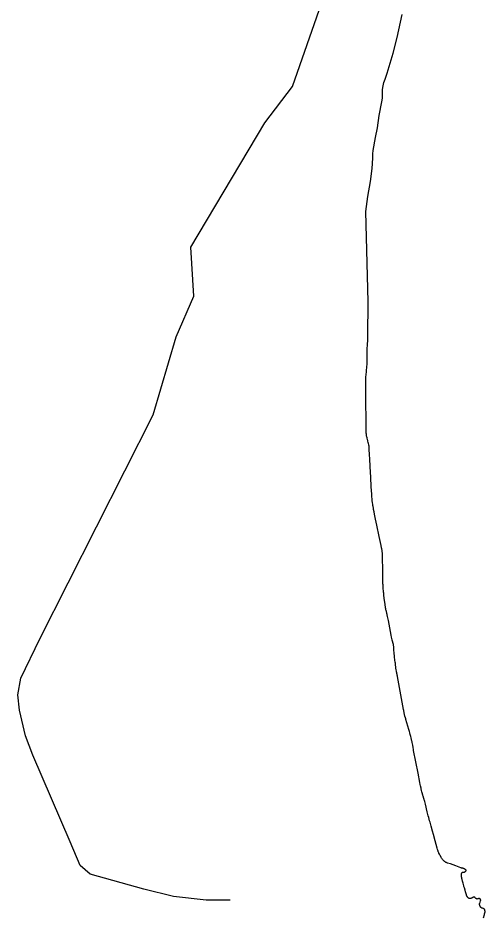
# Model space of a CAD drawing. Header units: millimetres. Extents: x 642261 to 742091, y 6812581 to 6930561.
# Drawn here: x 731929 to 733173, y 6899275 to 6901667 of the extents above; entities that cross this region are included whole.
import ezdxf

# ---------------------------------------------------------------- set-up
doc = ezdxf.new("R2010")
doc.units = ezdxf.units.MM
for name, color, linetype in [('LimiteAreaMunicipio', 10, 'Continuous'), ('LimiteRegional', 10, 'Continuous'), ('SegmentoLogradouro', 10, 'Continuous')]:
    doc.layers.add(name, color=color, linetype=linetype)

# ---------------------------------------------------------------- blocks, each defined once
blk = doc.blocks.new('compartilhadora_AUTOCAD_OD_1_FMEBLOCK2')
at = {"layer": 'LimiteAreaMunicipio', "color": 7, "linetype": 'Continuous'}
blk.add_lwpolyline([(3293.40015, 2183.0766), (3295.68115, 2191.6326), (3296.11415, 2193.3037), (3296.94315, 2196.6547), (3297.05915, 2197.2226), (3297.11615, 2197.6057), (3297.18415, 2198.3777), (3297.19715, 2198.7666), (3297.18915, 2199.5476), (3297.14215, 2200.3296), (3296.96815, 2201.8826), (3296.83515, 2202.6376), (3296.74415, 2203.0077), (3296.57815, 2203.5536), (3296.37215, 2204.0907), (3296.25415, 2204.3566), (3295.98515, 2204.8806), (3295.83415, 2205.1407), (3295.58515, 2205.5257), (3295.42515, 2205.7487), (3295.08615, 2206.1526), (3294.71815, 2206.5097), (3294.45415, 2206.7257), (3293.87715, 2207.1206), (3293.53015, 2207.3236), (3292.82815, 2207.6856), (3292.11515, 2208.0007), (3290.66615, 2208.5507), (3290.45715, 2208.6086), (3290.02415, 2208.6536), (3289.43415, 2208.6756), (3289.14215, 2208.7177), (3288.85615, 2208.8087), (3288.71715, 2208.8786), (3288.36415, 2209.0926), (3287.69015, 2209.5536), (3287.05915, 2210.0536), (3286.66315, 2210.4077), (3286.40915, 2210.6526), (3285.92715, 2211.1626), (3285.42515, 2211.7656), (3285.11415, 2212.1837), (3284.54715, 2213.0546), (3284.29115, 2213.5046), (3283.83315, 2214.4326), (3283.44715, 2215.3906), (3283.22915, 2216.0427), (3283.10115, 2216.4817), (3282.88715, 2217.3695), (3282.75115, 2218.1947), (3282.71015, 2218.6137), (3282.68615, 2219.2447), (3282.71015, 2219.8736), (3282.74115, 2220.1858), (3282.84315, 2220.8017), (3282.91515, 2221.1046), (3283.05015, 2221.5496), (3284.25615, 2225.0416), (3285.42315, 2228.4226), (3285.56315, 2228.9196), (3285.61115, 2229.1727), (3285.65415, 2229.5577), (3285.65215, 2230.1417), (3285.56715, 2230.7296), (3285.49115, 2231.0227), (3285.27315, 2231.6047), (3285.12915, 2231.8916), (3284.86915, 2232.3147), (3284.62015, 2232.6477), (3284.44415, 2232.8497), (3284.07415, 2233.2077), (3283.87915, 2233.3647), (3283.47015, 2233.6346), (3283.03815, 2233.8477), (3282.73815, 2233.9586), (3282.53315, 2234.0196), (3282.11215, 2234.1116), (3281.79615, 2234.1537), (3281.15615, 2234.1826), (3280.51215, 2234.1496), (3280.08715, 2234.1027), (3279.25715, 2233.9677), (3278.95415, 2233.8966), (3278.35115, 2233.6936), (3277.54815, 2233.3796), (3277.14615, 2233.2426), (3276.74415, 2233.1437), (3276.54315, 2233.1126), (3276.19715, 2233.0915), (3275.96425, 2233.0976), (3275.49815, 2233.1536), (3275.26415, 2233.2016), (3274.79515, 2233.3337), (3274.32715, 2233.5056), (3274.01615, 2233.6406), (3273.39915, 2233.9437), (3273.22315, 2234.0447), (3272.90315, 2234.2746), (3272.61915, 2234.5346), (3272.44715, 2234.7236), (3272.13315, 2235.1267), (3271.71115, 2235.7706), (3271.14715, 2236.6266), (3270.82915, 2237.0206), (3270.46315, 2237.3727), (3270.25815, 2237.5277), (3269.91515, 2237.7307), (3269.26515, 2238.0166), (3268.93515, 2238.1236), (3268.44015, 2238.2256), (3268.11215, 2238.2476), (3267.94915, 2238.2417), (3267.70615, 2238.2126), (3266.72215, 2237.9937), (3266.06715, 2237.8026), (3265.63215, 2237.6568), (3264.76715, 2237.3237), (3264.31615, 2237.1237), (3263.44615, 2236.6897), (3261.75015, 2235.7805), (3260.87615, 2235.3646), (3259.93515, 2234.9967), (3259.45015, 2234.8377), (3258.91815, 2234.6936), (3258.71215, 2234.6376), (3257.96715, 2234.4877), (3257.59515, 2234.4336), (3256.85415, 2234.3736), (3256.48715, 2234.3677), (3255.94615, 2234.3936), (3255.43015, 2234.4676), (3255.09115, 2234.5476), (3254.86715, 2234.6146), (3254.42415, 2234.7788), (3254.09815, 2234.9277), (3253.46215, 2235.2876), (3252.85315, 2235.7267), (3252.46415, 2236.0586), (3252.21315, 2236.2967), (3251.73215, 2236.8096), (3251.07215, 2237.6126), (3250.66815, 2238.1486), (3250.41515, 2238.5077), (3249.94215, 2239.2297), (3249.61615, 2239.7756), (3249.02915, 2240.8827), (3248.51515, 2242.0137), (3248.20815, 2242.7856), (3248.01515, 2243.3086), (3247.65515, 2244.3776), (3245.13915, 2252.3926), (3243.91615, 2256.3966), (3242.13815, 2262.4087), (3240.99715, 2266.4246), (3240.44115, 2268.4357), (3239.62815, 2271.4586), (3238.58515, 2275.5026), (3238.08215, 2277.5307), (3237.35315, 2280.5806), (3236.31915, 2285.1807), (3235.82715, 2287.6096), (3235.53015, 2289.2316), (3234.98015, 2292.4827), (3234.86615, 2293.2326), (3234.68815, 2294.7416), (3234.57515, 2296.2576), (3234.53515, 2297.2686), (3234.52315, 2297.9426), (3234.53615, 2299.2867), (3234.57015, 2299.7587), (3234.61515, 2300.0677), (3234.75615, 2300.6757), (3234.85015, 2300.9757), (3235.08615, 2301.5656), (3235.38015, 2302.1476), (3235.60615, 2302.5327), (3236.12415, 2303.2956), (3236.29815, 2303.5186), (3236.66915, 2303.9087), (3237.07215, 2304.2327), (3237.35915, 2304.4176), (3237.55915, 2304.5286), (3237.98115, 2304.7247), (3238.14315, 2304.7856), (3238.47515, 2304.8756), (3238.81315, 2304.9277), (3239.04115, 2304.9446), (3239.50315, 2304.9466), (3240.20615, 2304.9006), (3241.14115, 2304.8326), (3241.60215, 2304.8336), (3242.05415, 2304.8806), (3242.27615, 2304.9256), (3242.60215, 2305.0286), (3242.97615, 2305.1827), (3243.68615, 2305.5396), (3244.36215, 2305.9596), (3244.80015, 2306.2766), (3245.08915, 2306.5036), (3245.66715, 2306.9986), (3246.17815, 2307.4766), (3246.43915, 2307.7426), (3246.80215, 2308.1606), (3247.09315, 2308.5816), (3247.19715, 2308.7866), (3247.29015, 2309.1122), (3247.28215, 2309.3516), (3247.19015, 2309.5526), (3246.95315, 2309.8316), (3246.49315, 2310.3037), (3245.98215, 2310.7605), (3245.61615, 2311.0566), (3244.83115, 2311.6258), (3244.20115, 2312.0316), (3243.76515, 2312.2936), (3242.85915, 2312.7907), (3242.39315, 2313.0267), (3241.44215, 2313.4707), (3240.47615, 2313.8786), (3239.83015, 2314.1287), (3238.55015, 2314.5746), (3238.03515, 2314.7276), (3237.90015, 2314.7677), (3236.58815, 2315.0797), (3234.83915, 2315.4486), (3233.97715, 2315.6636), (3233.12815, 2315.9256), (3232.71115, 2316.0826), (3219.13915, 2321.5114), (3205.09315, 2327.1296), (3197.49515, 2328.7706), (3197.30545, 2328.8178), (3196.98915, 2328.8967), (3196.65715, 2328.9967), (3196.00415, 2329.2317), (3195.04715, 2329.6515), (3194.41915, 2329.9636), (3193.17415, 2330.6247), (3191.77415, 2331.4207), (3191.09615, 2331.8436), (3190.10015, 2332.5096), (3189.61115, 2332.8587), (3188.64615, 2333.5917), (3187.35715, 2334.6516), (3186.73915, 2335.2037), (3185.85715, 2336.0726), (3185.30415, 2336.6866), (3185.04015, 2337.0056), (3184.66015, 2337.4996), (3184.16415, 2338.1897), (3183.20315, 2339.5806), (3182.28115, 2340.9907), (3181.68315, 2341.9406), (3180.51815, 2343.8646), (3178.29715, 2347.6686), (3177.21215, 2349.5836), (3175.62715, 2352.4866), (3174.46315, 2354.7197), (3173.90615, 2355.8466), (3173.12415, 2357.5616), (3172.65315, 2358.7237), (3172.43415, 2359.3117), (3172.13215, 2360.2046), (3171.32615, 2362.8245), (3170.81315, 2364.5776), (3169.82715, 2368.0936), (3164.51715, 2387.6267), (3159.81615, 2404.9937), (3157.44915, 2413.6726), (3153.85415, 2426.6786), (3150.82915, 2437.2736), (3149.71915, 2441.3576), (3147.55025, 2449.5397), (3146.21215, 2454.6516), (3143.59315, 2464.8916), (3138.41315, 2485.3856), (3136.65115, 2492.2067), (3135.75515, 2495.6136), (3135.31615, 2497.2026), (3135.00615, 2498.2567), (3134.35715, 2500.3565), (3132.33615, 2506.6356), (3131.69915, 2508.7397), (3131.39715, 2509.7966), (3129.93815, 2515.1426), (3129.23415, 2517.8216), (3128.22015, 2521.8506), (3127.26815, 2525.8946), (3126.81915, 2527.9236), (3125.42115, 2534.4796), (3124.74115, 2537.7606), (3123.75615, 2542.6907), (3118.90515, 2567.6287), (3107.14215, 2628.4547), (3106.67115, 2630.9476), (3105.77315, 2635.9406), (3104.59815, 2642.6035), (3103.98815, 2645.9306), (3103.34615, 2649.2527), (3103.00815, 2650.9116), (3102.53115, 2653.1566), (3101.52715, 2657.6346), (3100.46115, 2662.0966), (3099.72015, 2665.0636), (3098.17215, 2670.9827), (3096.96515, 2675.4097), (3096.14115, 2678.3556), (3094.45915, 2684.2406), (3089.29315, 2701.8615), (3086.75215, 2710.6815), (3086.32115, 2712.1356), (3085.38215, 2715.0226), (3084.53015, 2717.5847), (3084.12115, 2718.8696), (3083.55215, 2720.8087), (3083.21715, 2722.1116), (3083.06615, 2722.7667), (3082.86215, 2723.7556), (3082.02915, 2728.2827), (3080.95815, 2734.3226), (3080.41615, 2737.3426), (3069.80825, 2795.6226), (3064.48115, 2824.7586), (3064.21615, 2826.1136), (3063.61415, 2828.8057), (3063.18515, 2830.5956), (3062.61515, 2832.9826), (3062.34315, 2834.1796), (3061.96915, 2835.9827), (3061.80115, 2836.8876), (3061.43715, 2838.9986), (3060.74815, 2843.2236), (3060.10615, 2847.4546), (3059.70215, 2850.2776), (3058.94515, 2855.9307), (3058.41615, 2860.1746), (3058.08015, 2863.0056), (3057.43715, 2868.6716), (3056.52815, 2877.1777), (3055.35715, 2888.5217), (3054.76215, 2894.1917), (3054.62115, 2895.7147), (3054.54715, 2896.7317), (3054.43025, 2898.7696), (3054.21715, 2902.8466), (3054.06415, 2904.8796), (3053.84015, 2906.9067), (3053.69415, 2907.9166), (3053.39715, 2909.5546), (3053.16415, 2910.6396), (3052.63515, 2912.7947), (3050.85615, 2919.2157), (3050.31615, 2921.3666), (3050.07515, 2922.4486), (3048.54915, 2929.8546), (3047.56115, 2934.7998), (3045.63415, 2944.7026), (3041.84415, 2964.5287), (3039.90315, 2974.4306), (3038.56515, 2981.0217), (3037.87915, 2984.3127), (3036.82515, 2989.2436), (3036.46015, 2990.8287), (3036.20015, 2991.8817), (3035.64815, 2993.9797), (3034.50015, 2998.1667), (3033.94915, 3000.2676), (3033.44215, 3002.3787), (3033.21215, 3003.4406), (3032.91315, 3004.9376), (3032.37115, 3007.9387), (3031.89215, 3010.9496), (3031.60115, 3012.9616), (3031.06615, 3016.9956), (3029.01615, 3033.0616), (3028.04415, 3041.0976), (3027.44515, 3046.4577), (3027.16515, 3049.1386), (3026.77315, 3053.1626), (3026.31315, 3058.5327), (3026.11315, 3061.2196), (3025.85515, 3065.2535), (3025.65215, 3069.2916), (3025.57215, 3071.3117), (3025.42315, 3075.9906), (3025.33915, 3079.1096), (3025.20715, 3085.3486), (3024.92415, 3100.9507), (3024.06115, 3148.7256), (3023.97315, 3152.0877), (3023.89415, 3153.7687), (3023.77715, 3155.4456), (3023.70215, 3156.2836), (3023.51215, 3157.9547), (3023.39415, 3158.7876), (3023.18515, 3160.0336), (3022.28415, 3164.7117), (3021.65315, 3167.8176), (3020.35915, 3174.0217), (3018.73815, 3181.7497), (3015.45915, 3197.1957), (3008.87615, 3228.0816), (3005.64315, 3243.5447), (3003.85815, 3252.2657), (3002.98515, 3256.6336), (3001.71415, 3263.1937), (3000.50315, 3269.7646), (2999.92615, 3273.0536), (2999.19015, 3277.4446), (2998.83815, 3279.6427), (2998.33115, 3282.9416), (2997.62415, 3287.8956), (2997.05515, 3292.3056), (2996.79215, 3294.5136), (2996.42815, 3297.8266), (2995.95315, 3302.8046), (2995.68615, 3306.1277), (2995.56815, 3307.7897), (2995.41315, 3310.2856), (2994.34715, 3329.7466), (2992.99515, 3355.6965), (2992.30715, 3368.6716), (2991.49115, 3383.9206), (2990.40315, 3404.2526), (2989.84315, 3414.4176), (2988.96015, 3429.6647), (2988.49315, 3437.2876), (2988.42015, 3438.1126), (2988.34825, 3438.6607), (2988.16115, 3439.7506), (2987.79505, 3441.3737), (2986.94415, 3444.5957), (2986.22585, 3447.303), (2985.28115, 3450.8186), (2984.82315, 3452.6006), (2984.23515, 3454.9957), (2983.09015, 3459.7937), (2982.37915, 3462.8617), (2982.05115, 3464.4016), (2981.75515, 3465.9517), (2981.62215, 3466.7317), (2981.50015, 3467.5587), (2981.32115, 3469.2167), (2981.21015, 3470.8787), (2981.16515, 3471.9887), (2981.11415, 3474.2086), (2981.02615, 3480.3457), (2980.88115, 3492.6185), (2980.60815, 3517.1647), (2980.41415, 3529.4377), (2980.31015, 3534.3766), (2980.16615, 3540.9637), (2980.10915, 3544.2566), (2980.04015, 3549.9926), (2979.97115, 3561.4647), (2979.95715, 3584.4096), (2979.92115, 3595.8826), (2979.85615, 3600.0906), (2979.72815, 3605.7006), (2979.69315, 3608.5056), (2979.69615, 3610.5337), (2979.71415, 3611.8847), (2979.78615, 3614.5855), (2979.97415, 3618.6356), (2980.14415, 3621.3346), (2980.27415, 3623.1337), (2980.57015, 3626.7296), (2980.81515, 3629.4267), (2981.34515, 3634.8186), (2982.07415, 3642.0076), (2982.42025, 3645.6026), (2982.88215, 3650.9976), (2983.13515, 3654.5957), (2983.24015, 3656.3957), (2983.36715, 3659.0968), (2983.45215, 3661.7987), (2983.47715, 3663.1506), (2983.48315, 3664.5606), (2983.42915, 3667.3827), (2983.25515, 3673.0266), (2983.23915, 3674.9076), (2983.24715, 3675.8486), (2983.38515, 3681.8868), (2983.51515, 3685.9116), (2983.83615, 3693.9626), (2984.55015, 3710.0628), (2984.84315, 3718.1137), (2984.98015, 3723.4827), (2985.02615, 3726.1666), (2985.06115, 3730.1936), (2985.05815, 3731.7086), (2985.02015, 3734.7377), (2984.92215, 3740.7956), (2984.92615, 3743.8245), (2985.73115, 3808.6187), (2985.82515, 3813.0897), (2985.91215, 3817.0646), (2985.93015, 3819.0517), (2985.89815, 3822.0316), (2979.70815, 4061.9386), (2985.29215, 4101.6947), (2992.47215, 4141.6346), (2996.38215, 4176.9496), (2998.18215, 4203.7797), (2998.12515, 4209.3657), (2998.11115, 4215.4386), (2998.97715, 4224.4426), (3005.41415, 4259.3136), (3010.58515, 4285.2246), (3015.38815, 4317.4306), (3022.88315, 4353.6697), (3024.10115, 4363.3366), (3024.07315, 4375.4807), (3024.49115, 4386.3846), (3026.06325, 4396.4966), (3028.08115, 4405.5457), (3030.98515, 4414.4206), (3036.53415, 4430.0416), (3052.35915, 4483.2606), (3063.51315, 4525.4756), (3076.75115, 4585.8636)], dxfattribs=at)

msp = doc.modelspace()

# ---------------------------------------------------------------- linework, layer by layer
at = {"layer": 'LimiteRegional', "color": 7, "linetype": 'Continuous'}
msp.add_lwpolyline([(733168.743, 6899273.305), (733171.024, 6899281.861), (733171.457, 6899283.5321), (733172.286, 6899286.8831), (733172.402, 6899287.451), (733172.459, 6899287.8341), (733172.527, 6899288.6061), (733172.54, 6899288.995), (733172.532, 6899289.776), (733172.485, 6899290.558), (733172.311, 6899292.111), (733172.178, 6899292.866), (733172.087, 6899293.2361), (733171.921, 6899293.782), (733171.715, 6899294.3191), (733171.597, 6899294.585), (733171.328, 6899295.109), (733171.177, 6899295.3691), (733170.928, 6899295.7541), (733170.768, 6899295.9771), (733170.429, 6899296.381), (733170.061, 6899296.7381), (733169.797, 6899296.9541), (733169.22, 6899297.349), (733168.873, 6899297.552), (733168.171, 6899297.914), (733167.458, 6899298.2291), (733166.009, 6899298.7791), (733165.8, 6899298.837), (733165.367, 6899298.882), (733164.777, 6899298.904), (733164.485, 6899298.9461), (733164.199, 6899299.0371), (733164.06, 6899299.107), (733163.707, 6899299.321), (733163.033, 6899299.782), (733162.402, 6899300.282), (733162.006, 6899300.6361), (733161.752, 6899300.881), (733161.27, 6899301.391), (733160.768, 6899301.994), (733160.457, 6899302.4121), (733159.89, 6899303.283), (733159.634, 6899303.733), (733159.176, 6899304.661), (733158.79, 6899305.619), (733158.572, 6899306.2711), (733158.444, 6899306.7101), (733158.23, 6899307.5979), (733158.094, 6899308.4231), (733158.053, 6899308.8421), (733158.029, 6899309.4731), (733158.053, 6899310.102), (733158.084, 6899310.4142), (733158.186, 6899311.0301), (733158.258, 6899311.333), (733158.393, 6899311.778), (733159.599, 6899315.27), (733160.766, 6899318.651), (733160.906, 6899319.148), (733160.954, 6899319.4011), (733160.997, 6899319.7861), (733160.995, 6899320.3701), (733160.91, 6899320.958), (733160.834, 6899321.2511), (733160.616, 6899321.8331), (733160.472, 6899322.12), (733160.212, 6899322.5431), (733159.963, 6899322.8761), (733159.787, 6899323.0781), (733159.417, 6899323.4361), (733159.222, 6899323.5931), (733158.813, 6899323.863), (733158.381, 6899324.0761), (733158.081, 6899324.187), (733157.876, 6899324.248), (733157.455, 6899324.34), (733157.139, 6899324.3821), (733156.499, 6899324.411), (733155.855, 6899324.378), (733155.43, 6899324.3311), (733154.6, 6899324.1961), (733154.297, 6899324.125), (733153.694, 6899323.922), (733152.891, 6899323.608), (733152.489, 6899323.471), (733152.087, 6899323.3721), (733151.886, 6899323.341), (733151.54, 6899323.3199), (733151.3071, 6899323.326), (733150.841, 6899323.382), (733150.607, 6899323.43), (733150.138, 6899323.5621), (733149.67, 6899323.734), (733149.359, 6899323.869), (733148.742, 6899324.1721), (733148.566, 6899324.2731), (733148.246, 6899324.503), (733147.962, 6899324.763), (733147.79, 6899324.952), (733147.476, 6899325.3551), (733147.054, 6899325.999), (733146.49, 6899326.855), (733146.172, 6899327.249), (733145.806, 6899327.6011), (733145.601, 6899327.7561), (733145.258, 6899327.9591), (733144.608, 6899328.245), (733144.278, 6899328.352), (733143.783, 6899328.454), (733143.455, 6899328.476), (733143.292, 6899328.4701), (733143.049, 6899328.441), (733142.065, 6899328.2221), (733141.41, 6899328.031), (733140.975, 6899327.8852), (733140.11, 6899327.5521), (733139.659, 6899327.3521), (733138.789, 6899326.9181), (733137.093, 6899326.0089), (733136.219, 6899325.593), (733135.278, 6899325.2251), (733134.793, 6899325.0661), (733134.261, 6899324.922), (733134.055, 6899324.866), (733133.31, 6899324.7161), (733132.938, 6899324.662), (733132.197, 6899324.602), (733131.83, 6899324.5961), (733131.289, 6899324.622), (733130.773, 6899324.696), (733130.434, 6899324.776), (733130.21, 6899324.843), (733129.767, 6899325.0072), (733129.441, 6899325.1561), (733128.805, 6899325.516), (733128.196, 6899325.9551), (733127.807, 6899326.287), (733127.556, 6899326.5251), (733127.075, 6899327.038), (733126.415, 6899327.841), (733126.011, 6899328.377), (733125.758, 6899328.7361), (733125.285, 6899329.4581), (733124.959, 6899330.004), (733124.372, 6899331.1111), (733123.858, 6899332.2421), (733123.551, 6899333.014), (733123.358, 6899333.537), (733122.998, 6899334.606), (733120.482, 6899342.621), (733119.259, 6899346.625), (733117.481, 6899352.6371), (733116.34, 6899356.653), (733115.784, 6899358.6641), (733114.971, 6899361.687), (733113.928, 6899365.731), (733113.425, 6899367.7591), (733112.696, 6899370.809), (733111.662, 6899375.4091), (733111.17, 6899377.838), (733110.873, 6899379.46), (733110.323, 6899382.7111), (733110.209, 6899383.461), (733110.031, 6899384.97), (733109.918, 6899386.486), (733109.878, 6899387.497), (733109.866, 6899388.171), (733109.879, 6899389.5151), (733109.913, 6899389.9871), (733109.958, 6899390.2961), (733110.099, 6899390.9041), (733110.193, 6899391.2041), (733110.429, 6899391.794), (733110.723, 6899392.376), (733110.949, 6899392.7611), (733111.467, 6899393.524), (733111.641, 6899393.747), (733112.012, 6899394.1371), (733112.415, 6899394.4611), (733112.702, 6899394.646), (733112.902, 6899394.757), (733113.324, 6899394.9531), (733113.486, 6899395.014), (733113.818, 6899395.104), (733114.156, 6899395.1561), (733114.384, 6899395.173), (733114.846, 6899395.175), (733115.549, 6899395.129), (733116.484, 6899395.061), (733116.945, 6899395.062), (733117.397, 6899395.109), (733117.619, 6899395.154), (733117.945, 6899395.257), (733118.319, 6899395.4111), (733119.029, 6899395.768), (733119.705, 6899396.188), (733120.143, 6899396.505), (733120.432, 6899396.732), (733121.01, 6899397.227), (733121.521, 6899397.705), (733121.782, 6899397.971), (733122.145, 6899398.389), (733122.436, 6899398.81), (733122.54, 6899399.015), (733122.633, 6899399.3406), (733122.625, 6899399.58), (733122.533, 6899399.781), (733122.296, 6899400.06), (733121.836, 6899400.5321), (733121.325, 6899400.9889), (733120.959, 6899401.285), (733120.174, 6899401.8542), (733119.544, 6899402.26), (733119.108, 6899402.522), (733118.202, 6899403.0191), (733117.736, 6899403.2551), (733116.785, 6899403.6991), (733115.819, 6899404.107), (733115.173, 6899404.3571), (733113.893, 6899404.803), (733113.378, 6899404.956), (733113.243, 6899404.9961), (733111.931, 6899405.3081), (733110.182, 6899405.677), (733109.32, 6899405.892), (733108.471, 6899406.154), (733108.054, 6899406.311), (733094.482, 6899411.7398), (733080.436, 6899417.358), (733072.838, 6899418.999), (733072.6483, 6899419.0462), (733072.332, 6899419.1251), (733072, 6899419.2251), (733071.347, 6899419.4601), (733070.39, 6899419.8799), (733069.762, 6899420.192), (733068.517, 6899420.8531), (733067.117, 6899421.6491), (733066.439, 6899422.072), (733065.443, 6899422.738), (733064.954, 6899423.0871), (733063.989, 6899423.8201), (733062.7, 6899424.88), (733062.082, 6899425.4321), (733061.2, 6899426.301), (733060.647, 6899426.915), (733060.383, 6899427.234), (733060.003, 6899427.728), (733059.507, 6899428.4181), (733058.546, 6899429.809), (733057.624, 6899431.2191), (733057.026, 6899432.169), (733055.861, 6899434.093), (733053.64, 6899437.897), (733052.555, 6899439.812), (733050.97, 6899442.715), (733049.806, 6899444.9481), (733049.249, 6899446.075), (733048.467, 6899447.79), (733047.996, 6899448.9521), (733047.777, 6899449.5401), (733047.475, 6899450.433), (733046.669, 6899453.0529), (733046.156, 6899454.806), (733045.17, 6899458.322), (733039.86, 6899477.8551), (733035.159, 6899495.2221), (733032.792, 6899503.901), (733029.197, 6899516.907), (733026.172, 6899527.502), (733025.062, 6899531.586), (733022.8931, 6899539.7681), (733021.555, 6899544.88), (733018.936, 6899555.12), (733013.756, 6899575.614), (733011.994, 6899582.4351), (733011.098, 6899585.842), (733010.659, 6899587.431), (733010.349, 6899588.4851), (733009.7, 6899590.5849), (733007.679, 6899596.864), (733007.042, 6899598.9681), (733006.74, 6899600.025), (733005.281, 6899605.371), (733004.577, 6899608.05), (733003.563, 6899612.079), (733002.611, 6899616.123), (733002.162, 6899618.152), (733000.764, 6899624.708), (733000.084, 6899627.989), (732999.099, 6899632.9191), (732994.248, 6899657.8571), (732982.485, 6899718.6831), (732982.014, 6899721.176), (732981.116, 6899726.169), (732979.941, 6899732.8319), (732979.331, 6899736.159), (732978.689, 6899739.4811), (732978.351, 6899741.14), (732977.874, 6899743.385), (732976.87, 6899747.863), (732975.804, 6899752.325), (732975.063, 6899755.292), (732973.515, 6899761.2111), (732972.308, 6899765.6381), (732971.484, 6899768.584), (732969.802, 6899774.469), (732964.636, 6899792.0899), (732962.095, 6899800.9099), (732961.664, 6899802.364), (732960.725, 6899805.251), (732959.873, 6899807.8131), (732959.464, 6899809.098), (732958.895, 6899811.0371), (732958.56, 6899812.34), (732958.409, 6899812.9951), (732958.205, 6899813.984), (732957.372, 6899818.5111), (732956.301, 6899824.551), (732955.759, 6899827.571), (732945.1511, 6899885.851), (732939.824, 6899914.987), (732939.559, 6899916.342), (732938.957, 6899919.0341), (732938.528, 6899920.824), (732937.958, 6899923.211), (732937.686, 6899924.408), (732937.312, 6899926.2111), (732937.144, 6899927.116), (732936.78, 6899929.227), (732936.091, 6899933.452), (732935.449, 6899937.683), (732935.045, 6899940.506), (732934.288, 6899946.1591), (732933.759, 6899950.403), (732933.423, 6899953.234), (732932.78, 6899958.9), (732931.871, 6899967.4061), (732930.7, 6899978.7501), (732930.105, 6899984.4201), (732929.964, 6899985.9431), (732929.89, 6899986.9601), (732929.7731, 6899988.998), (732929.56, 6899993.075), (732929.407, 6899995.108), (732929.183, 6899997.1351), (732929.037, 6899998.145), (732928.74, 6899999.783), (732928.507, 6900000.868), (732927.978, 6900003.0231), (732926.199, 6900009.4441), (732925.659, 6900011.595), (732925.418, 6900012.677), (732923.892, 6900020.083), (732922.904, 6900025.0282), (732920.977, 6900034.931), (732917.187, 6900054.7571), (732915.246, 6900064.659), (732913.908, 6900071.2501), (732913.222, 6900074.5411), (732912.168, 6900079.472), (732911.803, 6900081.0571), (732911.543, 6900082.1101), (732910.991, 6900084.2081), (732909.843, 6900088.3951), (732909.292, 6900090.496), (732908.785, 6900092.6071), (732908.555, 6900093.669), (732908.256, 6900095.166), (732907.714, 6900098.1671), (732907.235, 6900101.178), (732906.944, 6900103.19), (732906.409, 6900107.224), (732904.359, 6900123.29), (732903.387, 6900131.326), (732902.788, 6900136.6861), (732902.508, 6900139.367), (732902.116, 6900143.391), (732901.656, 6900148.7611), (732901.456, 6900151.448), (732901.198, 6900155.4819), (732900.995, 6900159.52), (732900.915, 6900161.5401), (732900.766, 6900166.219), (732900.682, 6900169.338), (732900.55, 6900175.577), (732900.267, 6900191.1791), (732899.404, 6900238.954), (732899.316, 6900242.3161), (732899.237, 6900243.9971), (732899.12, 6900245.674), (732899.045, 6900246.512), (732898.855, 6900248.1831), (732898.737, 6900249.016), (732898.528, 6900250.262), (732897.627, 6900254.9401), (732896.996, 6900258.046), (732895.702, 6900264.2501), (732894.081, 6900271.9781), (732890.802, 6900287.4241), (732884.219, 6900318.31), (732880.986, 6900333.7731), (732879.201, 6900342.4941), (732878.328, 6900346.862), (732877.057, 6900353.4221), (732875.846, 6900359.993), (732875.269, 6900363.282), (732874.533, 6900367.673), (732874.181, 6900369.8711), (732873.674, 6900373.17), (732872.967, 6900378.124), (732872.398, 6900382.534), (732872.135, 6900384.742), (732871.771, 6900388.055), (732871.296, 6900393.033), (732871.029, 6900396.3561), (732870.911, 6900398.0181), (732870.756, 6900400.514), (732869.69, 6900419.975), (732868.338, 6900445.9249), (732867.65, 6900458.9), (732866.834, 6900474.149), (732865.746, 6900494.481), (732865.186, 6900504.646), (732864.303, 6900519.8931), (732863.836, 6900527.516), (732863.763, 6900528.341), (732863.6911, 6900528.8891), (732863.504, 6900529.979), (732863.1379, 6900531.6021), (732862.287, 6900534.8241), (732861.5687, 6900537.5314), (732860.624, 6900541.047), (732860.166, 6900542.829), (732859.578, 6900545.2241), (732858.433, 6900550.0221), (732857.722, 6900553.0901), (732857.394, 6900554.63), (732857.098, 6900556.1801), (732856.965, 6900556.9601), (732856.843, 6900557.7871), (732856.664, 6900559.4451), (732856.553, 6900561.1071), (732856.508, 6900562.2171), (732856.457, 6900564.437), (732856.369, 6900570.5741), (732856.224, 6900582.8469), (732855.951, 6900607.3931), (732855.757, 6900619.6661), (732855.653, 6900624.605), (732855.509, 6900631.1921), (732855.452, 6900634.485), (732855.383, 6900640.221), (732855.314, 6900651.6931), (732855.3, 6900674.638), (732855.264, 6900686.111), (732855.199, 6900690.319), (732855.071, 6900695.929), (732855.036, 6900698.734), (732855.039, 6900700.7621), (732855.057, 6900702.1131), (732855.129, 6900704.8139), (732855.317, 6900708.864), (732855.487, 6900711.563), (732855.617, 6900713.3621), (732855.913, 6900716.958), (732856.158, 6900719.6551), (732856.688, 6900725.047), (732857.417, 6900732.236), (732857.7631, 6900735.831), (732858.225, 6900741.226), (732858.478, 6900744.8241), (732858.583, 6900746.6241), (732858.71, 6900749.3252), (732858.795, 6900752.0271), (732858.82, 6900753.379), (732858.826, 6900754.789), (732858.772, 6900757.6111), (732858.598, 6900763.255), (732858.582, 6900765.136), (732858.59, 6900766.077), (732858.728, 6900772.1152), (732858.858, 6900776.14), (732859.179, 6900784.191), (732859.893, 6900800.2912), (732860.186, 6900808.3421), (732860.323, 6900813.7111), (732860.369, 6900816.395), (732860.404, 6900820.422), (732860.401, 6900821.937), (732860.363, 6900824.9661), (732860.265, 6900831.024), (732860.269, 6900834.0529), (732861.074, 6900898.8471), (732861.168, 6900903.3181), (732861.255, 6900907.293), (732861.273, 6900909.2801), (732861.241, 6900912.26), (732855.051, 6901152.167), (732860.635, 6901191.9231), (732867.815, 6901231.863), (732871.725, 6901267.178), (732873.525, 6901294.0081), (732873.468, 6901299.5941), (732873.454, 6901305.667), (732874.32, 6901314.671), (732880.757, 6901349.542), (732885.928, 6901375.453), (732890.731, 6901407.659), (732898.226, 6901443.8981), (732899.444, 6901453.565), (732899.416, 6901465.7091), (732899.834, 6901476.613), (732901.4061, 6901486.725), (732903.424, 6901495.7741), (732906.328, 6901504.649), (732911.877, 6901520.27), (732927.702, 6901573.489), (732938.856, 6901615.704), (732952.094, 6901676.092)], dxfattribs=at)
at = {"layer": 'SegmentoLogradouro', "color": 36, "linetype": 'Continuous', "flags": 128}
msp.add_lwpolyline([(732494.0408, 6899320.0267), (732430.4472, 6899320.6034), (732343.0036, 6899329.7807), (732264.0762, 6899349.4254), (732121.147, 6899389.4743), (732094.6792, 6899412.8279), (732068.4506, 6899475.8208), (731968.8923, 6899705.9369), (731948.8243, 6899757.7308), (731933.5887, 6899825.5813), (731929.1379, 6899866.455), (731936.9951, 6899911.306), (731987.3126, 6900015.6168), (732288.924, 6900611.8332), (732349.9419, 6900818.6075), (732397.4401, 6900926.9184), (732389.4078, 6901057.3122), (732586.1619, 6901387.8998), (732659.7442, 6901485.118), (732763.5285, 6901783.2025)], dxfattribs=at)
msp.add_lwpolyline([(732494.0408, 6899320.0267), (732430.4472, 6899320.6034), (732343.0036, 6899329.7807), (732264.0762, 6899349.4254), (732121.147, 6899389.4743), (732094.6792, 6899412.8279), (732068.4506, 6899475.8208), (731968.8923, 6899705.9369), (731948.8243, 6899757.7308), (731933.5887, 6899825.5813), (731929.1379, 6899866.455), (731936.9951, 6899911.306), (731987.3126, 6900015.6168), (732288.924, 6900611.8332), (732349.9419, 6900818.6075), (732397.4401, 6900926.9184), (732389.4078, 6901057.3122), (732586.1619, 6901387.8998), (732659.7442, 6901485.118), (732763.5285, 6901783.2025)], dxfattribs=at)

# ---------------------------------------------------------------- block references
at = {"layer": 'LimiteAreaMunicipio', "color": 7, "linetype": 'Continuous'}
msp.add_blockref('compartilhadora_AUTOCAD_OD_1_FMEBLOCK2', (729875.3428, 6897090.2284), dxfattribs=at)

doc.saveas('drawing.dxf')
